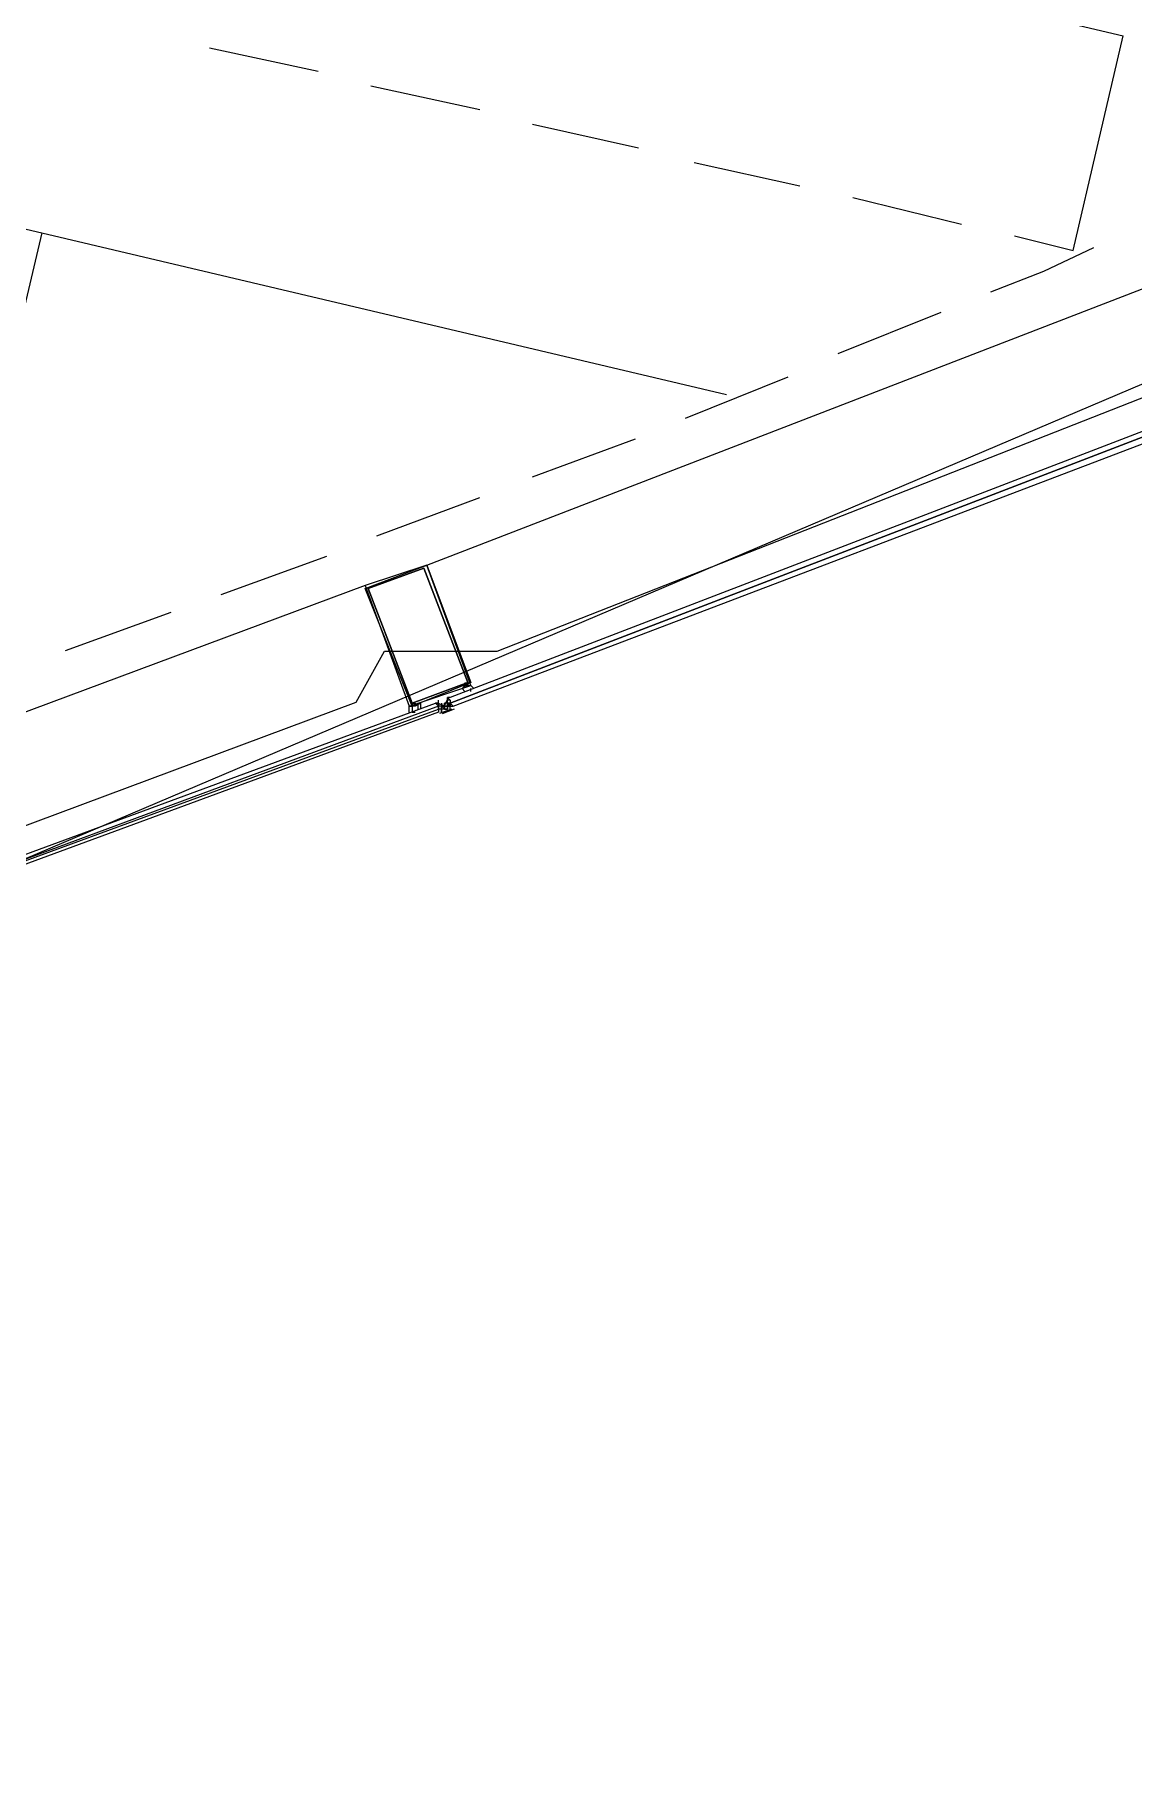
# Model space of a CAD drawing. Header units: feet. Extents: x -84 to 198, y -22 to 181.
# Drawn here: x 93.74 to 98.73, y 16.89 to 24.72 of the extents above; entities that cross this region are included whole.
import ezdxf

# ---------------------------------------------------------------- set-up
doc = ezdxf.new("R2010")
doc.units = ezdxf.units.FT
doc.layers.add('A-AREA-UNIDAD', color=30, linetype='CONTINUOUS')
doc.layers.add('A-LINEA', color=7, linetype='CONTINUOUS')

msp = doc.modelspace()

# ---------------------------------------------------------------- linework, layer by layer
at = {"layer": 'A-AREA-UNIDAD'}
msp.add_lwpolyline([(76.608, 16.8889), (84.928, 18.4889), (91.072, 20.1956), (91.52, 20.5156), (92.288, 20.6044), (95.2, 21.6889), (95.328, 21.92), (95.84, 21.92), (99.008, 23.1644), (99.04, 23.3956), (99.84, 23.52), (102.592, 24.8889), (102.688, 25.1556), (103.168, 25.1556), (106.24, 26.72), (106.272, 27.0044), (106.88, 27.0756), (109.6, 28.7289)], dxfattribs=at)
at = {"layer": 'A-LINEA'}
for p, q in [((92.32, 26.2178), (98.68, 24.7111)), ((93.693, 20.9769), (103.4585, 25.128)), ((98.4533, 23.7378), (98.68, 24.7111)), ((94.5333, 24.6578), (95.0267, 24.5511)), ((95.2667, 24.4844), (95.76, 24.3778)), ((96, 24.3111), (96.48, 24.2044)), ((96.7333, 24.1378), (97.2133, 24.0311)), ((97.4533, 23.9778), (97.9467, 23.8578)), ((93.7733, 23.8178), (96.88, 23.0844)), ((98.1867, 23.8044), (98.4533, 23.7378)), ((95.52, 22.3111), (98.9733, 23.6444)), ((97.3867, 23.2711), (97.8533, 23.4578)), ((96.6933, 22.9778), (97.16, 23.1644)), ((96, 22.7111), (96.4667, 22.8844)), ((95.2933, 22.4444), (95.76, 22.6178)), ((94.5867, 22.1778), (95.0667, 22.3511)), ((95.24, 22.2178), (91.76, 20.9244)), ((93.88, 21.9244), (94.36, 22.0978)), ((95.7067, 21.7644), (95.7067, 21.7644)), ((95.7067, 21.7644), (95.7067, 21.7644)), ((95.5733, 21.6978), (95.5733, 21.6978)), ((95.6133, 21.7111), (95.6133, 21.7111)), ((95.6133, 21.7111), (95.6133, 21.7111)), ((95.6133, 21.7111), (95.6133, 21.7111)), ((95.6133, 21.7111), (95.6133, 21.7111)), ((95.6133, 21.7111), (95.6133, 21.7111)), ((95.6133, 21.7111), (95.6133, 21.7111)), ((95.6133, 21.6978), (95.6133, 21.6978)), ((95.6133, 21.6978), (95.6133, 21.6978)), ((95.6133, 21.6978), (95.6133, 21.6978)), ((95.6133, 21.6978), (95.6133, 21.6978)), ((95.6133, 21.6844), (95.6133, 21.6978)), ((95.6133, 21.6844), (95.6133, 21.6978)), ((95.6133, 21.6844), (95.6133, 21.6978)), ((95.6133, 21.6844), (95.6133, 21.6978)), ((95.6133, 21.6978), (95.6133, 21.6978)), ((95.6133, 21.6978), (95.6133, 21.6978)), ((95.6133, 21.6978), (95.6133, 21.6978)), ((95.6133, 21.6978), (95.6133, 21.6978)), ((95.6133, 21.6978), (95.6133, 21.6978)), ((95.6133, 21.6978), (95.6133, 21.6978)), ((95.6133, 21.6978), (95.6133, 21.6978)), ((95.6133, 21.6978), (95.6133, 21.6978)), ((95.6133, 21.6978), (95.6133, 21.6978)), ((95.6267, 21.6978), (95.6133, 21.6978)), ((95.6133, 21.6978), (95.6133, 21.6978)), ((95.6133, 21.6978), (95.6133, 21.6978)), ((95.6133, 21.6844), (95.6133, 21.6978)), ((95.6267, 21.6978), (95.6133, 21.6978)), ((95.6133, 21.6978), (95.6133, 21.6978)), ((95.6267, 21.6978), (95.6267, 21.6978)), ((95.6267, 21.6978), (95.6267, 21.6978)), ((95.6267, 21.6978), (95.6267, 21.6978)), ((95.6267, 21.6978), (95.6267, 21.6978)), ((95.6267, 21.6978), (95.6267, 21.6978)), ((95.7067, 21.7378), (95.7067, 21.7378)), ((95.7067, 21.7378), (95.7067, 21.7378)), ((95.72, 21.7511), (95.72, 21.7511)), ((95.72, 21.7378), (95.72, 21.7378)), ((95.4667, 21.6578), (95.4667, 21.6578)), ((95.48, 21.6578), (95.48, 21.6578)), ((95.48, 21.6578), (95.48, 21.6578)), ((95.56, 21.6844), (95.5733, 21.6844)), ((95.56, 21.6844), (95.56, 21.6844)), ((95.56, 21.6844), (95.56, 21.6844)), ((95.56, 21.6844), (95.56, 21.6844)), ((95.5733, 21.6844), (95.56, 21.6844)), ((95.5733, 21.6844), (95.5733, 21.6844)), ((95.5733, 21.6711), (95.5733, 21.6844)), ((95.5733, 21.6844), (95.5733, 21.6844)), ((95.5733, 21.6844), (95.5733, 21.6844)), ((95.5733, 21.6844), (95.5733, 21.6844)), ((95.5733, 21.6844), (95.5733, 21.6844)), ((95.5733, 21.6844), (95.5733, 21.6844)), ((95.5733, 21.6844), (95.5733, 21.6844)), ((95.5733, 21.6844), (95.5733, 21.6844)), ((95.5733, 21.6844), (95.5733, 21.6844)), ((95.5733, 21.6844), (95.5733, 21.6844)), ((95.5733, 21.6844), (95.5733, 21.6844)), ((95.5733, 21.6844), (95.5733, 21.6844)), ((95.5733, 21.6844), (95.5733, 21.6844)), ((95.5733, 21.6844), (95.5733, 21.6844)), ((95.5733, 21.6844), (95.5733, 21.6844)), ((95.5733, 21.6844), (95.5733, 21.6844)), ((95.5733, 21.6711), (95.5733, 21.6711)), ((95.5733, 21.6711), (95.5733, 21.6711)), ((95.5733, 21.6711), (95.5733, 21.6711)), ((95.5733, 21.6711), (95.5733, 21.6711)), ((95.5733, 21.6711), (95.5733, 21.6711)), ((95.5733, 21.6711), (95.5733, 21.6711)), ((95.5733, 21.6711), (95.5733, 21.6578)), ((95.5733, 21.6711), (95.5733, 21.6711)), ((95.5733, 21.6711), (95.5733, 21.6711)), ((95.5733, 21.6711), (95.5733, 21.6711)), ((95.5733, 21.6711), (95.5733, 21.6711)), ((95.5733, 21.6711), (95.5733, 21.6711)), ((95.5733, 21.6711), (95.5733, 21.6711)), ((95.5733, 21.6711), (95.5733, 21.6711)), ((95.5733, 21.6711), (95.5733, 21.6711)), ((95.5733, 21.6711), (95.5733, 21.6711)), ((95.5733, 21.6711), (95.5733, 21.6711)), ((95.5867, 21.6711), (95.5733, 21.6711)), ((95.5733, 21.6578), (95.5733, 21.6711)), ((95.5733, 21.6711), (95.5733, 21.6711)), ((95.5733, 21.6711), (95.5733, 21.6711)), ((95.5867, 21.6711), (95.5733, 21.6711)), ((95.5733, 21.6711), (95.5733, 21.6711)), ((95.5733, 21.6711), (95.5733, 21.6711)), ((95.5733, 21.6711), (95.5733, 21.6711)), ((95.5733, 21.6711), (95.5733, 21.6711)), ((95.5867, 21.6711), (95.5733, 21.6711)), ((95.5733, 21.6711), (95.5733, 21.6711)), ((95.5733, 21.6711), (95.5733, 21.6711)), ((95.5733, 21.6711), (95.5733, 21.6711)), ((95.5733, 21.6711), (95.5733, 21.6711)), ((95.5733, 21.6711), (95.5733, 21.6711)), ((95.5733, 21.6711), (95.5733, 21.6711)), ((95.5733, 21.6711), (95.5733, 21.6711)), ((95.5733, 21.6711), (95.5733, 21.6711)), ((95.5733, 21.6711), (95.5733, 21.6711)), ((95.5733, 21.6578), (95.5733, 21.6578)), ((95.5733, 21.6578), (95.5733, 21.6578)), ((95.5733, 21.6578), (95.5733, 21.6578)), ((95.5733, 21.6578), (95.5733, 21.6578)), ((95.5733, 21.6578), (95.5733, 21.6578)), ((95.5733, 21.6578), (95.5733, 21.6578)), ((95.5733, 21.6578), (95.5733, 21.6578)), ((95.5733, 21.6578), (95.5733, 21.6578)), ((95.5733, 21.6578), (95.5733, 21.6578)), ((95.5733, 21.6578), (95.5733, 21.6578)), ((95.5733, 21.6578), (95.5733, 21.6578)), ((95.5733, 21.6578), (95.5733, 21.6578)), ((95.5733, 21.6578), (95.5733, 21.6578)), ((95.5867, 21.6578), (95.5733, 21.6578)), ((95.5733, 21.6578), (95.5733, 21.6578)), ((95.5733, 21.6578), (95.5733, 21.6578)), ((95.5733, 21.6578), (95.5733, 21.6578)), ((95.5733, 21.6578), (95.5733, 21.6578)), ((95.5733, 21.6444), (95.5733, 21.6444)), ((95.6322, 21.6578), (95.5778, 21.6377)), ((95.5867, 21.6844), (95.5867, 21.6844)), ((95.5867, 21.6844), (95.5867, 21.6844)), ((95.5867, 21.6844), (95.5867, 21.6711)), ((95.5867, 21.6844), (95.5867, 21.6844)), ((95.5867, 21.6844), (95.5867, 21.6711)), ((95.5867, 21.6711), (95.5867, 21.6711)), ((95.5867, 21.6711), (95.5867, 21.6711)), ((95.5867, 21.6711), (95.6, 21.6711)), ((95.5867, 21.6711), (95.5867, 21.6711)), ((95.5867, 21.6711), (95.6, 21.6711)), ((95.5867, 21.6711), (95.5867, 21.6711)), ((95.5867, 21.6711), (95.5867, 21.6711)), ((95.5867, 21.6711), (95.5867, 21.6711)), ((95.5867, 21.6711), (95.5867, 21.6711)), ((95.5867, 21.6711), (95.5867, 21.6711)), ((95.5867, 21.6711), (95.5867, 21.6711)), ((95.5867, 21.6711), (95.6, 21.6711)), ((95.5867, 21.6711), (95.5867, 21.6711)), ((95.5867, 21.6711), (95.5867, 21.6711)), ((95.5867, 21.6711), (95.5867, 21.6711)), ((95.5867, 21.6711), (95.5867, 21.6711)), ((95.5867, 21.6711), (95.5867, 21.6711)), ((95.5867, 21.6711), (95.5867, 21.6711)), ((95.5867, 21.6711), (95.5867, 21.6711)), ((95.5867, 21.6711), (95.5867, 21.6711)), ((95.5867, 21.6711), (95.5867, 21.6711)), ((95.5867, 21.6711), (95.5867, 21.6711)), ((95.5867, 21.6711), (95.5867, 21.6711)), ((95.5867, 21.6711), (95.5867, 21.6711)), ((95.5867, 21.6711), (95.5867, 21.6711)), ((95.5867, 21.6711), (95.5867, 21.6711)), ((95.6, 21.6578), (95.5867, 21.6711)), ((95.5867, 21.6711), (95.5867, 21.6711)), ((95.5867, 21.6711), (95.5867, 21.6711)), ((95.5867, 21.6711), (95.5867, 21.6711)), ((95.5867, 21.6711), (95.5867, 21.6711)), ((95.5867, 21.6711), (95.5867, 21.6711)), ((95.6, 21.6711), (95.5867, 21.6711)), ((95.5867, 21.6711), (95.5867, 21.6711)), ((95.5867, 21.6711), (95.5867, 21.6711)), ((95.5867, 21.6711), (95.5867, 21.6711)), ((95.5867, 21.6711), (95.5867, 21.6711)), ((95.5867, 21.6711), (95.5867, 21.6711)), ((95.5867, 21.6711), (95.5867, 21.6711)), ((95.5867, 21.6711), (95.5867, 21.6711)), ((95.5867, 21.6711), (95.5867, 21.6711)), ((95.5867, 21.6711), (95.5867, 21.6711)), ((95.5867, 21.6711), (95.5867, 21.6711)), ((95.5867, 21.6711), (95.5867, 21.6711)), ((95.5867, 21.6711), (95.5867, 21.6711)), ((95.5867, 21.6711), (95.5867, 21.6711)), ((95.6, 21.6711), (95.5867, 21.6711)), ((95.5867, 21.6711), (95.5867, 21.6711)), ((95.5867, 21.6578), (95.5867, 21.6711)), ((95.5867, 21.6711), (95.5867, 21.6711)), ((95.5867, 21.6578), (95.5867, 21.6711)), ((95.5867, 21.6711), (95.5867, 21.6711)), ((95.5867, 21.6711), (95.5867, 21.6711)), ((95.5867, 21.6711), (95.5867, 21.6711)), ((95.5867, 21.6711), (95.5867, 21.6711)), ((95.5867, 21.6711), (95.5867, 21.6711)), ((95.5867, 21.6711), (95.5867, 21.6711)), ((95.5867, 21.6711), (95.5867, 21.6711)), ((95.5867, 21.6711), (95.5867, 21.6711)), ((95.5867, 21.6711), (95.5867, 21.6711)), ((95.5867, 21.6711), (95.5867, 21.6711)), ((95.5867, 21.6711), (95.5867, 21.6711)), ((95.5867, 21.6711), (95.5867, 21.6711)), ((95.5867, 21.6711), (95.5867, 21.6711)), ((95.5867, 21.6578), (95.5867, 21.6578)), ((95.5867, 21.6578), (95.5867, 21.6444)), ((95.5867, 21.6578), (95.5867, 21.6578)), ((95.5867, 21.6578), (95.5867, 21.6578)), ((95.5867, 21.6578), (95.5867, 21.6578)), ((95.5867, 21.6578), (95.5867, 21.6578)), ((95.5867, 21.6578), (95.5867, 21.6578)), ((95.5867, 21.6578), (95.5867, 21.6578)), ((95.5867, 21.6578), (95.5867, 21.6578)), ((95.5867, 21.6578), (95.5867, 21.6578)), ((95.5867, 21.6578), (95.5867, 21.6578)), ((95.5867, 21.6578), (95.5867, 21.6578)), ((95.5867, 21.6578), (95.5867, 21.6578)), ((95.5867, 21.6578), (95.5867, 21.6578)), ((95.5867, 21.6578), (95.5867, 21.6578)), ((95.5867, 21.6578), (95.5867, 21.6578)), ((95.5867, 21.6578), (95.5867, 21.6578)), ((95.5867, 21.6578), (95.5867, 21.6578)), ((95.5867, 21.6578), (95.5867, 21.6578)), ((95.5867, 21.6578), (95.5867, 21.6578)), ((95.5867, 21.6578), (95.5867, 21.6578)), ((95.5867, 21.6578), (95.5867, 21.6578)), ((95.5867, 21.6578), (95.5867, 21.6578)), ((95.5867, 21.6578), (95.5867, 21.6578)), ((95.5867, 21.6578), (95.5867, 21.6578)), ((95.5867, 21.6578), (95.5867, 21.6578)), ((95.5867, 21.6578), (95.5867, 21.6578)), ((95.5867, 21.6578), (95.5867, 21.6578)), ((95.5867, 21.6578), (95.5867, 21.6578)), ((95.5867, 21.6578), (95.5867, 21.6578)), ((95.5867, 21.6578), (95.5867, 21.6578)), ((95.5867, 21.6578), (95.5867, 21.6578)), ((95.5867, 21.6578), (95.5867, 21.6578)), ((95.5867, 21.6578), (95.5867, 21.6578)), ((95.5867, 21.6578), (95.5867, 21.6578)), ((95.5867, 21.6578), (95.5867, 21.6578)), ((95.5867, 21.6578), (95.5867, 21.6578)), ((95.5867, 21.6578), (95.5867, 21.6578)), ((95.6, 21.6578), (95.5867, 21.6578)), ((95.5867, 21.6578), (95.5867, 21.6578)), ((95.5867, 21.6578), (95.5867, 21.6578)), ((95.5867, 21.6578), (95.5867, 21.6578)), ((95.5867, 21.6578), (95.5867, 21.6578)), ((95.5867, 21.6578), (95.5867, 21.6578)), ((95.5867, 21.6578), (95.5867, 21.6578)), ((95.5867, 21.6578), (95.5867, 21.6578)), ((95.5867, 21.6578), (95.5867, 21.6578)), ((95.5867, 21.6578), (95.5867, 21.6578)), ((95.5867, 21.6578), (95.5867, 21.6578)), ((95.5867, 21.6578), (95.5867, 21.6578)), ((95.5867, 21.6578), (95.5867, 21.6578)), ((95.5867, 21.6578), (95.5867, 21.6578)), ((95.5867, 21.6578), (95.5867, 21.6578)), ((95.5867, 21.6578), (95.5867, 21.6578)), ((95.5867, 21.6578), (95.5867, 21.6578)), ((95.5867, 21.6578), (95.5867, 21.6578)), ((95.5867, 21.6578), (95.5867, 21.6578)), ((95.5867, 21.6578), (95.5867, 21.6578)), ((95.5867, 21.6578), (95.5867, 21.6578)), ((95.5867, 21.6578), (95.5867, 21.6578)), ((95.5867, 21.6578), (95.5867, 21.6578)), ((95.5867, 21.6578), (95.5867, 21.6578)), ((95.5867, 21.6578), (95.5867, 21.6578)), ((95.5867, 21.6444), (95.5867, 21.6578)), ((95.5867, 21.6444), (95.5867, 21.6444)), ((95.5867, 21.6444), (95.5867, 21.6444)), ((95.5867, 21.6444), (95.5867, 21.6444)), ((95.6445, 21.6578), (95.5904, 21.637)), ((95.6, 21.6844), (95.6, 21.6844)), ((95.6, 21.6844), (95.6, 21.6844)), ((95.6, 21.6844), (95.6, 21.6844)), ((95.6, 21.6844), (95.6, 21.6844)), ((95.6, 21.6844), (95.6, 21.6844)), ((95.6, 21.6844), (95.6, 21.6844)), ((95.6, 21.6844), (95.6, 21.6844)), ((95.6, 21.6844), (95.6, 21.6844)), ((95.6, 21.6844), (95.6, 21.6844)), ((95.6, 21.6844), (95.6, 21.6844)), ((95.6, 21.6844), (95.6, 21.6844)), ((95.6, 21.6844), (95.6, 21.6844)), ((95.6, 21.6711), (95.6, 21.6844)), ((95.6133, 21.6844), (95.6, 21.6844)), ((95.6, 21.6844), (95.6, 21.6844)), ((95.6, 21.6844), (95.6, 21.6844)), ((95.6, 21.6844), (95.6, 21.6844)), ((95.6, 21.6844), (95.6, 21.6711)), ((95.6, 21.6844), (95.6, 21.6844)), ((95.6, 21.6844), (95.6, 21.6844)), ((95.6, 21.6844), (95.6, 21.6844)), ((95.6133, 21.6844), (95.6, 21.6844)), ((95.6, 21.6844), (95.6, 21.6844)), ((95.6, 21.6711), (95.6, 21.6844)), ((95.6, 21.6844), (95.6, 21.6844)), ((95.6, 21.6844), (95.6, 21.6844)), ((95.6, 21.6711), (95.6, 21.6844)), ((95.6, 21.6711), (95.6, 21.6711)), ((95.6, 21.6711), (95.6, 21.6711)), ((95.6, 21.6711), (95.6, 21.6711)), ((95.6, 21.6711), (95.6, 21.6711)), ((95.6, 21.6711), (95.6, 21.6711)), ((95.6, 21.6711), (95.6, 21.6711)), ((95.6, 21.6711), (95.6, 21.6711)), ((95.6, 21.6711), (95.6133, 21.6711)), ((95.6, 21.6711), (95.6, 21.6711)), ((95.6, 21.6711), (95.6, 21.6711)), ((95.6, 21.6711), (95.6, 21.6711)), ((95.6, 21.6711), (95.6, 21.6711)), ((95.6, 21.6711), (95.6, 21.6711)), ((95.6, 21.6711), (95.6, 21.6711)), ((95.6, 21.6711), (95.6, 21.6711)), ((95.6, 21.6711), (95.6, 21.6711)), ((95.6, 21.6711), (95.6, 21.6711)), ((95.6, 21.6711), (95.6, 21.6711)), ((95.6, 21.6711), (95.6, 21.6711)), ((95.6, 21.6711), (95.6, 21.6711)), ((95.6, 21.6711), (95.6, 21.6711)), ((95.6, 21.6711), (95.6, 21.6711)), ((95.6, 21.6711), (95.6, 21.6711)), ((95.6, 21.6578), (95.6, 21.6711)), ((95.6, 21.6711), (95.6133, 21.6711)), ((95.6, 21.6711), (95.6, 21.6711)), ((95.6, 21.6711), (95.6, 21.6711)), ((95.6, 21.6711), (95.6, 21.6578)), ((95.6, 21.6711), (95.6, 21.6711)), ((95.6, 21.6578), (95.6, 21.6711)), ((95.6, 21.6711), (95.6, 21.6711)), ((95.6, 21.6711), (95.6, 21.6711)), ((95.6, 21.6711), (95.6, 21.6711)), ((95.6, 21.6711), (95.6, 21.6711)), ((95.6, 21.6711), (95.6, 21.6578)), ((95.6, 21.6711), (95.6, 21.6711)), ((95.6, 21.6711), (95.6, 21.6711)), ((95.6, 21.6711), (95.6, 21.6711)), ((95.6, 21.6711), (95.6, 21.6711)), ((95.6, 21.6711), (95.6, 21.6711)), ((95.6, 21.6711), (95.6, 21.6711)), ((95.6, 21.6711), (95.6, 21.6711)), ((95.6, 21.6711), (95.6, 21.6711)), ((95.6, 21.6711), (95.6, 21.6711)), ((95.6, 21.6711), (95.6, 21.6711)), ((95.6, 21.6711), (95.6, 21.6711)), ((95.6, 21.6711), (95.6, 21.6711)), ((95.6, 21.6711), (95.6, 21.6711)), ((95.6, 21.6711), (95.6, 21.6711)), ((95.6, 21.6711), (95.6, 21.6711)), ((95.6, 21.6711), (95.6, 21.6711)), ((95.6, 21.6711), (95.6, 21.6711)), ((95.6, 21.6711), (95.6, 21.6711)), ((95.6, 21.6711), (95.6, 21.6711)), ((95.6, 21.6711), (95.6133, 21.6711)), ((95.6, 21.6711), (95.6133, 21.6711)), ((95.6, 21.6711), (95.6133, 21.6711)), ((95.6, 21.6711), (95.6133, 21.6711)), ((95.6, 21.6711), (95.6133, 21.6711)), ((95.6, 21.6711), (95.6133, 21.6711)), ((95.6, 21.6578), (95.6, 21.6578)), ((95.6, 21.6578), (95.6133, 21.6578)), ((95.6, 21.6578), (95.6, 21.6578)), ((95.6, 21.6578), (95.6, 21.6578)), ((95.6, 21.6578), (95.6, 21.6578)), ((95.6, 21.6578), (95.6, 21.6578)), ((95.6, 21.6578), (95.6, 21.6578)), ((95.6, 21.6578), (95.6, 21.6578)), ((95.6, 21.6578), (95.6, 21.6578)), ((95.6, 21.6578), (95.6, 21.6578)), ((95.6, 21.6578), (95.6, 21.6578)), ((95.6, 21.6578), (95.6, 21.6578)), ((95.6, 21.6578), (95.6, 21.6578)), ((95.6, 21.6578), (95.6, 21.6578)), ((95.6, 21.6578), (95.6, 21.6578)), ((95.6, 21.6578), (95.6, 21.6578)), ((95.6, 21.6578), (95.6, 21.6578)), ((95.6, 21.6578), (95.6, 21.6578)), ((95.6, 21.6578), (95.6, 21.6578)), ((95.6, 21.6578), (95.6, 21.6578)), ((95.6133, 21.6578), (95.6, 21.6578)), ((95.6, 21.6578), (95.6, 21.6578)), ((95.6, 21.6578), (95.6, 21.6578)), ((95.6, 21.6578), (95.6, 21.6578)), ((95.6, 21.6578), (95.6, 21.6578)), ((95.6133, 21.6578), (95.6, 21.6578)), ((95.6, 21.6578), (95.6, 21.6578)), ((95.6, 21.6578), (95.6133, 21.6578)), ((95.6, 21.6578), (95.6, 21.6578)), ((95.6, 21.6578), (95.6133, 21.6578)), ((95.6133, 21.6844), (95.6133, 21.6844)), ((95.6133, 21.6844), (95.6133, 21.6844)), ((95.6133, 21.6844), (95.6133, 21.6844)), ((95.6133, 21.6844), (95.6133, 21.6844)), ((95.6133, 21.6844), (95.6133, 21.6844)), ((95.6133, 21.6844), (95.6133, 21.6844)), ((95.6133, 21.6844), (95.6133, 21.6844)), ((95.6133, 21.6844), (95.6133, 21.6844)), ((95.6133, 21.6844), (95.6267, 21.6844)), ((95.6133, 21.6844), (95.6133, 21.6844)), ((95.6133, 21.6844), (95.6133, 21.6844)), ((95.6133, 21.6844), (95.6133, 21.6711)), ((95.6133, 21.6844), (95.6133, 21.6711)), ((95.6133, 21.6844), (95.6133, 21.6844)), ((95.6133, 21.6844), (95.6133, 21.6844)), ((95.6133, 21.6844), (95.6267, 21.6844)), ((95.6133, 21.6844), (95.6133, 21.6844)), ((95.6267, 21.6844), (95.6133, 21.6711)), ((95.6133, 21.6844), (95.6133, 21.6844)), ((95.6133, 21.6844), (95.6133, 21.6844)), ((95.6133, 21.6844), (95.6133, 21.6844)), ((95.6133, 21.6844), (95.6133, 21.6844)), ((95.6133, 21.6844), (95.6133, 21.6844)), ((95.6267, 21.6844), (95.6133, 21.6844)), ((95.6133, 21.6844), (95.6133, 21.6844)), ((95.6133, 21.6844), (95.6133, 21.6844)), ((95.6133, 21.6844), (95.6133, 21.6844)), ((95.6133, 21.6844), (95.6133, 21.6844)), ((95.6133, 21.6844), (95.6133, 21.6844)), ((95.6133, 21.6844), (95.6133, 21.6711)), ((95.6133, 21.6844), (95.6133, 21.6844)), ((95.6133, 21.6844), (95.6133, 21.6844)), ((95.6133, 21.6844), (95.6133, 21.6844)), ((95.6133, 21.6844), (95.6133, 21.6844)), ((95.6133, 21.6844), (95.6133, 21.6844)), ((95.6133, 21.6844), (95.6133, 21.6844)), ((95.6133, 21.6844), (95.6133, 21.6844)), ((95.6133, 21.6844), (95.6133, 21.6844)), ((95.6133, 21.6844), (95.6133, 21.6844)), ((95.6133, 21.6844), (95.6133, 21.6844)), ((95.6133, 21.6844), (95.6133, 21.6844)), ((95.6133, 21.6844), (95.6133, 21.6844)), ((95.6133, 21.6844), (95.6133, 21.6844)), ((95.6133, 21.6844), (95.6133, 21.6844)), ((95.6133, 21.6844), (95.6133, 21.6844)), ((95.6133, 21.6844), (95.6133, 21.6844)), ((95.6133, 21.6844), (95.6133, 21.6844)), ((95.6133, 21.6711), (95.6133, 21.6578)), ((95.6133, 21.6711), (95.6133, 21.6711)), ((95.6133, 21.6711), (95.6133, 21.6711)), ((95.6133, 21.6711), (95.6133, 21.6711)), ((95.6133, 21.6711), (95.6267, 21.6711)), ((95.6133, 21.6711), (95.6133, 21.6711)), ((95.6133, 21.6578), (95.6133, 21.6711)), ((95.6133, 21.6711), (95.6133, 21.6711)), ((95.6133, 21.6711), (95.6133, 21.6711)), ((95.6133, 21.6711), (95.6267, 21.6711)), ((95.6133, 21.6711), (95.6267, 21.6711)), ((95.6133, 21.6711), (95.6267, 21.6711)), ((95.6133, 21.6711), (95.6267, 21.6711)), ((95.6133, 21.6711), (95.6267, 21.6711)), ((95.6133, 21.6711), (95.6267, 21.6711)), ((95.6133, 21.6711), (95.6267, 21.6711)), ((95.6133, 21.6711), (95.6267, 21.6711)), ((95.6133, 21.6711), (95.6133, 21.6711)), ((95.6133, 21.6711), (95.6133, 21.6711)), ((95.6133, 21.6711), (95.6133, 21.6711)), ((95.6133, 21.6711), (95.6133, 21.6711)), ((95.6133, 21.6711), (95.6133, 21.6711)), ((95.6133, 21.6711), (95.6133, 21.6711)), ((95.6133, 21.6711), (95.6133, 21.6711)), ((95.6267, 21.6711), (95.6133, 21.6711)), ((95.6133, 21.6711), (95.6133, 21.6711)), ((95.6267, 21.6711), (95.6133, 21.6711)), ((95.6133, 21.6711), (95.6133, 21.6711)), ((95.6133, 21.6711), (95.6133, 21.6711)), ((95.6133, 21.6711), (95.6133, 21.6711)), ((95.6133, 21.6711), (95.6133, 21.6578)), ((95.6133, 21.6711), (95.6133, 21.6711)), ((95.6133, 21.6711), (95.6133, 21.6711)), ((95.6133, 21.6711), (95.6133, 21.6711)), ((95.6133, 21.6711), (95.6133, 21.6711)), ((95.6133, 21.6711), (95.6133, 21.6711)), ((95.6133, 21.6711), (95.6133, 21.6711)), ((95.6133, 21.6711), (95.6133, 21.6711)), ((95.6133, 21.6578), (95.6133, 21.6711)), ((95.6133, 21.6711), (95.6133, 21.6711)), ((95.6133, 21.6711), (95.6133, 21.6711)), ((95.6133, 21.6711), (95.6133, 21.6711)), ((95.6133, 21.6711), (95.6133, 21.6711)), ((95.6267, 21.6711), (95.6133, 21.6711)), ((95.6133, 21.6711), (95.6133, 21.6711)), ((95.6133, 21.6711), (95.6133, 21.6711)), ((95.6133, 21.6711), (95.6133, 21.6711)), ((95.6133, 21.6711), (95.6133, 21.6711)), ((95.6133, 21.6711), (95.6133, 21.6711)), ((95.6133, 21.6711), (95.6133, 21.6711)), ((95.6133, 21.6711), (95.6133, 21.6711)), ((95.6133, 21.6711), (95.6133, 21.6711)), ((95.6133, 21.6711), (95.6133, 21.6711)), ((95.6133, 21.6711), (95.6133, 21.6711)), ((95.6133, 21.6711), (95.6133, 21.6711)), ((95.6133, 21.6711), (95.6133, 21.6711)), ((95.6133, 21.6711), (95.6133, 21.6711)), ((95.6133, 21.6711), (95.6133, 21.6711)), ((95.6133, 21.6578), (95.6133, 21.6578)), ((95.6133, 21.6578), (95.6133, 21.6578)), ((95.6133, 21.6578), (95.6133, 21.6578)), ((95.6133, 21.6578), (95.6133, 21.6578)), ((95.6133, 21.6578), (95.6133, 21.6578)), ((95.6133, 21.6578), (95.6133, 21.6578)), ((95.6133, 21.6578), (95.6133, 21.6578)), ((95.6267, 21.6844), (95.6267, 21.6844)), ((95.6267, 21.6844), (95.6267, 21.6844)), ((95.6267, 21.6844), (95.6267, 21.6844)), ((95.6267, 21.6844), (95.6267, 21.6844)), ((95.6267, 21.6844), (95.6267, 21.6844)), ((95.6267, 21.6844), (95.6267, 21.6844)), ((95.6267, 21.6844), (95.6267, 21.6844)), ((95.6267, 21.6844), (95.6267, 21.6844)), ((95.6267, 21.6844), (95.6267, 21.6844)), ((95.6267, 21.6844), (95.6267, 21.6711)), ((95.6267, 21.6844), (95.6267, 21.6844)), ((95.6267, 21.6844), (95.6267, 21.6844)), ((95.6267, 21.6844), (95.6267, 21.6844)), ((95.6267, 21.6844), (95.6267, 21.6844)), ((95.6267, 21.6844), (95.6267, 21.6844)), ((95.6267, 21.6844), (95.6267, 21.6844)), ((95.6267, 21.6844), (95.6267, 21.6844)), ((95.6267, 21.6844), (95.6267, 21.6844)), ((95.6267, 21.6844), (95.6267, 21.6844)), ((95.6267, 21.6844), (95.6267, 21.6844)), ((95.6267, 21.6711), (95.6267, 21.6711)), ((95.6267, 21.6711), (95.6267, 21.6711)), ((95.6267, 21.6711), (95.6267, 21.6711)), ((95.6267, 21.6711), (95.6267, 21.6711)), ((95.6267, 21.6711), (95.6267, 21.6711)), ((95.6267, 21.6711), (95.6267, 21.6711)), ((95.6267, 21.6711), (95.6267, 21.6711)), ((95.6267, 21.6711), (95.6267, 21.6711)), ((95.6267, 21.6578), (95.6267, 21.6711)), ((95.6267, 21.6711), (95.6267, 21.6711)), ((95.6267, 21.6711), (95.6267, 21.6711)), ((95.6267, 21.6711), (95.6267, 21.6711)), ((95.6267, 21.6711), (95.6267, 21.6711)), ((95.6267, 21.6711), (95.6267, 21.6711)), ((95.6267, 21.6711), (95.6267, 21.6711)), ((95.6267, 21.6711), (95.6267, 21.6711)), ((95.6267, 21.6711), (95.6267, 21.6711)), ((95.6267, 21.6711), (95.6267, 21.6711)), ((95.6267, 21.6711), (95.6267, 21.6711)), ((95.6267, 21.6711), (95.6267, 21.6711)), ((95.6267, 21.6711), (95.6267, 21.6711)), ((95.6267, 21.6711), (95.6267, 21.6711)), ((95.6267, 21.6711), (95.6267, 21.6711)), ((95.6267, 21.6711), (95.6267, 21.6711)), ((95.6267, 21.6711), (95.6267, 21.6711)), ((95.6267, 21.6711), (95.6267, 21.6711)), ((95.6267, 21.6711), (95.6267, 21.6711)), ((95.6267, 21.6711), (95.6267, 21.6711)), ((95.6267, 21.6711), (95.6267, 21.6711)), ((95.6267, 21.6711), (95.6267, 21.6711)), ((95.6267, 21.6711), (95.6267, 21.6711)), ((95.6267, 21.6711), (95.6267, 21.6711)), ((95.6267, 21.6711), (95.6267, 21.6711)), ((95.6267, 21.6711), (95.6267, 21.6711)), ((95.6267, 21.6711), (95.6267, 21.6711)), ((95.64, 21.6711), (95.64, 21.6711))]:
    msp.add_line(p, q, dxfattribs=at)
for points in [[(89.52, 24.8178), (93.7733, 23.8178), (93.2667, 21.6711), (89.0133, 22.6711), (89.52, 24.8178)], [(98.08, 23.5511), (98.32, 23.6444), (98.5467, 23.7511)], [(95.6267, 21.6978), (95.6267, 21.6844), (99.3067, 23.0978), (99.3067, 23.1111), (99.3067, 23.1244), (95.6267, 21.7111), (95.6133, 21.7111), (95.6267, 21.6978)], [(95.64, 21.6711), (99.32, 23.0711), (99.32, 23.0844), (99.32, 23.0978), (99.3067, 23.0978), (95.6267, 21.6844), (95.64, 21.6711)], [(95.52, 22.3111), (95.24, 22.2178), (95.44, 21.6711), (95.72, 21.7644), (95.52, 22.3111)], [(95.24, 22.2044), (95.52, 22.3111), (95.72, 21.7778), (95.4533, 21.6711), (95.24, 22.2044)], [(95.5067, 22.2978), (95.2533, 22.2044), (95.4533, 21.6844), (95.7067, 21.7778), (95.5067, 22.2978)], [(95.2533, 22.2044), (95.5067, 22.2978), (95.7067, 21.7778), (95.4533, 21.6844), (95.2533, 22.2044)], [(95.6933, 21.7378), (95.6933, 21.7378), (95.6933, 21.7378), (95.68, 21.7511), (95.68, 21.7511), (95.7067, 21.7644), (95.7067, 21.7644), (95.7067, 21.7644), (95.6933, 21.7644), (95.6933, 21.7644), (95.7067, 21.7778), (95.7067, 21.7778), (95.7067, 21.7778), (95.7067, 21.7778), (95.7067, 21.7778), (95.7067, 21.7644), (95.7067, 21.7644), (95.72, 21.7644), (95.72, 21.7644), (95.7333, 21.7511), (95.7333, 21.7511), (95.7333, 21.7511)], [(95.6933, 21.7378), (95.6933, 21.7378), (95.6933, 21.7378), (95.6933, 21.7378), (95.68, 21.7511), (95.68, 21.7511), (95.6933, 21.7644), (95.6933, 21.7644), (95.6933, 21.7644), (95.6933, 21.7644), (95.6933, 21.7644), (95.6933, 21.7644), (95.6933, 21.7644)], [(95.6933, 21.7778), (95.7067, 21.7644), (95.7067, 21.7644), (95.7067, 21.7644), (95.7067, 21.7644), (95.7067, 21.7644), (95.72, 21.7644), (95.72, 21.7644), (95.7333, 21.7511), (95.7333, 21.7511)], [(95.6933, 21.7644), (95.6933, 21.7644), (95.6933, 21.7644)], [(95.7067, 21.7644), (95.7067, 21.7778), (95.7067, 21.7778)], [(95.7067, 21.7644), (95.7067, 21.7644), (95.7067, 21.7644)], [(95.5867, 21.6578), (95.5867, 21.6711), (95.5733, 21.6711), (95.5733, 21.6844), (95.5733, 21.6978)], [(95.5747, 21.6839), (95.6, 21.6722), (95.6124, 21.6971)], [(95.575, 21.6831), (95.6008, 21.6726), (95.6121, 21.698)], [(95.6267, 21.6711), (95.6267, 21.6844), (95.6133, 21.6844), (95.6133, 21.6978), (95.6133, 21.7111)], [(95.6133, 21.7111), (95.6267, 21.6978), (95.6267, 21.6844), (95.6267, 21.6711), (95.64, 21.6711)], [(95.7067, 21.7378), (95.7067, 21.7378), (95.7067, 21.7378)], [(95.72, 21.7378), (95.72, 21.7378), (95.72, 21.7511)], [(95.5733, 21.6711), (91.8667, 20.2978), (91.8667, 20.3111), (91.8667, 20.3244), (95.56, 21.6844), (95.5733, 21.6711)], [(95.5733, 21.6444), (91.88, 20.2844), (91.8667, 20.2978), (95.5733, 21.6578), (95.5733, 21.6444)], [(95.44, 21.6444), (95.44, 21.6711), (95.44, 21.6711), (95.4533, 21.6711), (95.4533, 21.6711), (95.4533, 21.6711), (95.4533, 21.6711), (95.4533, 21.6711), (95.4533, 21.6844), (95.4533, 21.6844), (95.4667, 21.6844), (95.4667, 21.6844), (95.4667, 21.6711), (95.4667, 21.6711), (95.4667, 21.6711), (95.48, 21.6844), (95.48, 21.6844), (95.48, 21.6578), (95.48, 21.6578), (95.48, 21.6578), (95.48, 21.6578)], [(95.4533, 21.6844), (95.4533, 21.6711), (95.4533, 21.6711), (95.4533, 21.6711), (95.4533, 21.6711)], [(95.4533, 21.6844), (95.4533, 21.6711), (95.4533, 21.6711), (95.4533, 21.6711)], [(95.4667, 21.6711), (95.4533, 21.6711), (95.4533, 21.6711), (95.4533, 21.6711), (95.4533, 21.6711), (95.4533, 21.6444), (95.4533, 21.6444)], [(95.4533, 21.6444), (95.4533, 21.6444), (95.4533, 21.6444), (95.4667, 21.6444), (95.4667, 21.6444)], [(95.4933, 21.6578), (95.4933, 21.6578), (95.4933, 21.6578), (95.4933, 21.6844), (95.4933, 21.6844), (95.4667, 21.6711), (95.4667, 21.6711), (95.4667, 21.6844), (95.4667, 21.6844), (95.4667, 21.6844), (95.4667, 21.6844), (95.4667, 21.6844)], [(95.4667, 21.6844), (95.4667, 21.6844), (95.4667, 21.6711), (95.4667, 21.6711), (95.4667, 21.6711)], [(95.4667, 21.6444), (95.4667, 21.6444), (95.4667, 21.6444), (95.4667, 21.6444)], [(95.56, 21.6844), (95.5733, 21.6711), (95.5733, 21.6578), (95.5733, 21.6444)], [(95.5733, 21.6844), (95.5733, 21.6711), (95.5733, 21.6844)], [(95.5733, 21.6844), (95.5733, 21.6711), (95.5733, 21.6844)], [(95.6133, 21.6711), (95.6133, 21.6844), (95.6, 21.6844)], [(95.6133, 21.6711), (95.6133, 21.6711), (95.6, 21.6711)], [(95.6267, 21.6711), (95.6133, 21.6711), (95.6133, 21.6844)]]:
    msp.add_lwpolyline(points, dxfattribs=at)

doc.saveas('drawing.dxf')
